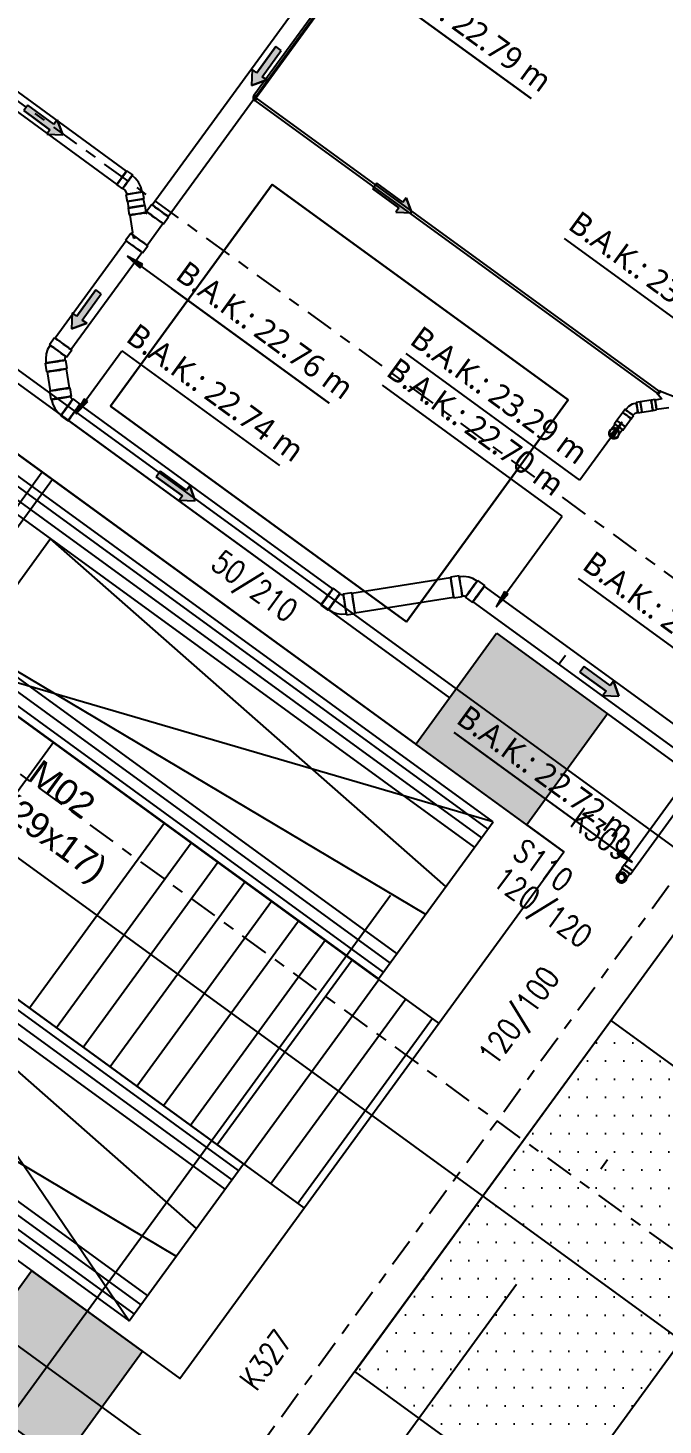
# Model space of a CAD drawing. Header units: millimetres. Extents: x 400382 to 401500, y 4543975 to 4544133.
# Drawn here: x 400768.73 to 400774.28, y 4544101.97 to 4544114.19 of the extents above; entities that cross this region are included whole.
import ezdxf
from ezdxf.enums import TextEntityAlignment as Align

# ---------------------------------------------------------------- set-up
doc = ezdxf.new("R2010")
doc.units = ezdxf.units.MM
for name, pattern in [('AKS', [3, 2.5, -0.25, 0, -0.25]), ('CENTER', [2, 1.25, -0.25, 0.25, -0.25]), ('CONTINU', [0]), ('DASHDOT2', [0.5, 0.25, -0.125, 0, -0.125]), ('HIDDEN', [0.375, 0.25, -0.125]), ('HIDDEN2', [4.7625, 3.175, -1.5875])]:
    doc.linetypes.add(name, pattern=pattern)
for name, color, linetype in [('aks prota', 2, 'AKS'), ('kiriş boyutu prota', 6, 'Continuous'), ('kiriş prota', 6, 'Continuous'), ('kolon prota', 1, 'Continuous'), ('kolon tarama prota', 252, 'Continuous'), ('lkolon prota', 4, 'Continuous'), ('merdiven prota', 2, 'Continuous'), ('PRT-AL-TUNEL_EKSENI', 14, 'DASHDOT2'), ('prt-s-taxis', 7, 'Continuous'), ('skesit prota', 7, 'Continuous'), ('st_s_ölçü', 4, 'Continuous'), ('TARAMA', 8, 'Continuous'), ('temel prota', 6, 'Continuous'), ('tkolon prota', 6, 'Continuous')]:
    doc.layers.add(name, color=color, linetype=linetype)
doc.styles.add('PRT-MI-a_Arial', font='Arial.ttf', dxfattribs={"height": 30})
doc.styles.add('Segoe UI Light_1', font='', dxfattribs={"height": 200})
doc.styles.add('TKIRIS', font='romanstw.shx')
doc.styles.add('tkolon', font='romanstw.shx')
doc.styles.get('Segoe UI Light_1').set_extended_font_data('Segoe UI Light')

# ---------------------------------------------------------------- blocks, each defined once
blk = doc.blocks.new('Flow Direction - Flow Direction _25mm_-1035271-_17_70 m  ARA KAT')
at = {"layer": 'TARAMA'}
blk.add_hatch(color=256, dxfattribs=at).paths.add_polyline_path([(0, 0), (-117, -78), (-117, -30), (-400, -30), (-400, 30), (-117, 30), (-117, 78)], flags=0)
for p, q in [((-117, 30), (-400, 30)), ((-400, 30), (-400, -30)), ((-117, 30), (-400, 30)), ((-400, 30), (-400, -30)), ((0, 0), (-117, 78)), ((-117, 78), (-117, 30)), ((-117, 78), (0, 0)), ((-117, 30), (-117, 78)), ((-117, -78), (0, 0)), ((-117, -78), (0, 0)), ((-400, -30), (-117, -30)), ((-117, -30), (-400, -30)), ((-117, -30), (-117, -78)), ((-117, -30), (-117, -78))]:
    blk.add_line(p, q, dxfattribs=at)
blk = doc.blocks.new('17.60 mekanik')
at = {"layer": 'kolon tarama prota'}
for points in [[(136007.2, 65598), (136018.2, 65587.6), (136020.5, 65590.8)], [(135962.5, 65459.9), (135972.9, 65470.9), (135969.7, 65473.2)], [(136439.9, 65453.3), (136429.5, 65442.3), (136432.7, 65440)], [(136330, 65291.6), (136340.4, 65302.6), (136337.2, 65304.9)], [(136449.4, 65068.3), (136438.4, 65078.7), (136436.1, 65075.5)]]:
    blk.add_hatch(color=256, dxfattribs=at).paths.add_polyline_path(points, flags=0)
for p, q in [((136196.6, 65873.2), (136029.1, 65642.7)), ((136215.7, 65873.5), (136117.8, 65738.7)), ((136119.9, 65737.1), (136217.9, 65871.9)), ((136042.9, 65632.7), (136210.4, 65863.2)), ((136194.8, 65856.3), (136360, 65736.3)), ((136360, 65736.3), (136218.9, 65838.8)), ((136006.6, 65672.4), (135885.6, 65760.3)), ((135877.1, 65748.7), (135998.2, 65660.7)), ((136118.5, 65734.2), (136470.7, 65478.3)), ((136120, 65736.7), (136120.1, 65737)), ((136120.2, 65736.5), (136120, 65736.7)), ((136472.3, 65480.4), (136120.1, 65736.3)), ((136011.9, 65669), (136006.8, 65672.7)), ((136133.7, 65660.7), (135992.7, 65466.6)), ((135992.7, 65466.6), (136133.7, 65660.7)), ((135998, 65660.4), (136003, 65656.8)), ((136392.6, 65472.6), (136133.7, 65660.7)), ((136133.7, 65660.7), (136392.6, 65472.6)), ((136133.7, 65660.7), (136133.7, 65660.7)), ((136020.9, 65654.3), (136006, 65651.9)), ((136006, 65651.9), (136020.9, 65654.3)), ((136006, 65651.9), (136007, 65645.7)), ((136020.3, 65654.2), (136006.6, 65652)), ((136006.6, 65652), (136020.3, 65654.2)), ((136021.9, 65648.1), (136007, 65645.7)), ((136007, 65645.7), (136021.9, 65648.1)), ((136021.5, 65648), (136014.4, 65646.9)), ((136014.4, 65646.9), (136021.5, 65648)), ((136021.9, 65648.1), (136020.9, 65654.3)), ((136022.5, 65642.3), (136021.5, 65648)), ((136014.4, 65646.9), (136007.3, 65645.8)), ((136007.3, 65645.8), (136014.4, 65646.9)), ((136007.3, 65645.8), (136008.2, 65640)), ((136007.9, 65640), (136008.9, 65633.8)), ((136015.3, 65641.2), (136008.2, 65640)), ((136008.2, 65640), (136015.3, 65641.2)), ((136022.5, 65642.3), (136015.3, 65641.2)), ((136015.3, 65641.2), (136022.5, 65642.3)), ((136023.8, 65636.2), (136022.8, 65642.3)), ((136023.4, 65634.6), (136023.2, 65636.1)), ((136024.7, 65636.4), (136023.4, 65634.6)), ((136028.6, 65643), (136024.1, 65636.9)), ((136009.4, 65633.9), (136011.8, 65618.7)), ((136024.5, 65607.5), (136038.3, 65626.6)), ((136038.9, 65626.1), (136043.4, 65632.3)), ((136006.3, 65611.2), (135944.5, 65526.1)), ((136010.3, 65617.8), (136005.8, 65611.6)), ((136011.8, 65618.7), (136010.9, 65617.3)), ((136012.2, 65616.4), (136012.6, 65613.8)), ((136015.1, 65614.2), (136015.1, 65614.3)), ((136526.3, 65514.2), (136389.2, 65613.9)), ((135958.2, 65516.1), (136020.1, 65601.2)), ((136020.6, 65600.9), (136025.1, 65607)), ((136007.2, 65598), (136018.2, 65587.6)), ((136020.5, 65590.8), (136007.2, 65598)), ((136007.2, 65598), (136183.8, 65469.7)), ((136018.2, 65587.6), (136020.5, 65590.8)), ((136183.8, 65469.7), (136046.1, 65569.7)), ((135943.9, 65526.5), (135939.5, 65520.4)), ((135954.3, 65509.6), (135958.8, 65515.8)), ((135962.5, 65459.9), (136002.6, 65515.2)), ((136002.6, 65515.2), (136140.6, 65415)), ((136403.1, 65402.6), (136251.1, 65513)), ((135935.6, 65504.1), (135936.8, 65496.6)), ((135952.9, 65506.9), (135953, 65508.5)), ((135953, 65508.5), (135953.7, 65510)), ((135954.9, 65499.5), (135953.7, 65507)), ((135937.4, 65496.7), (135940.1, 65480)), ((135956.8, 65482.7), (135954.2, 65499.4)), ((135939.4, 65479.9), (135940.6, 65472.4)), ((135958.7, 65475.2), (135957.5, 65482.8)), ((136387.7, 65371.1), (136230.3, 65485.4)), ((136470.4, 65477.8), (136471.2, 65477.2)), ((136471.4, 65477.5), (136474.6, 65473.6)), ((136473.4, 65480.3), (136472.6, 65480.8)), ((136488.2, 65474.3), (136473.2, 65480)), ((135958.5, 65473.6), (135958, 65475.1)), ((135959.7, 65472.4), (135958.5, 65473.6)), ((135966.3, 65468.5), (135960.1, 65473)), ((135969.7, 65473.2), (135962.5, 65459.9)), ((135962.5, 65459.9), (135972.9, 65470.9)), ((136187.2, 65307.2), (135965.9, 65468)), ((135972.9, 65470.9), (135969.7, 65473.2)), ((135992.7, 65466.6), (136251.6, 65278.5)), ((136251.6, 65278.5), (135992.7, 65466.6)), ((135992.7, 65466.6), (135992.7, 65466.6)), ((136251.6, 65278.5), (136392.6, 65472.6)), ((136392.6, 65472.6), (136251.6, 65278.5)), ((136392.6, 65472.6), (136392.6, 65472.6)), ((136442.4, 65464.5), (136440.4, 65461.7)), ((136455.7, 65471.1), (136452.2, 65470.5)), ((136465.2, 65472.5), (136455.7, 65471)), ((136468.6, 65473.1), (136465.2, 65472.6)), ((136466.6, 65463.5), (136470, 65464.1)), ((136474.6, 65473.6), (136468.7, 65472.6)), ((136470, 65464.6), (136480.5, 65466.2)), ((135949.3, 65458.2), (135955.5, 65453.7)), ((135955.9, 65454.2), (136177.2, 65293.4)), ((136439.9, 65453.3), (136403.1, 65402.6)), ((136439.9, 65453.3), (136429.5, 65442.3)), ((136432.7, 65440), (136439.9, 65453.3)), ((136435.2, 65454.6), (136433.2, 65451.8)), ((136440.4, 65461.7), (136435.3, 65454.6)), ((136442.6, 65449.3), (136447.7, 65456.4)), ((136447.8, 65456.3), (136449.8, 65459.1)), ((136453.6, 65461.5), (136457.1, 65462)), ((136457.1, 65462.1), (136466.6, 65463.6)), ((136429.5, 65442.3), (136432.7, 65440)), ((136432.1, 65448), (136432.1, 65448)), ((136440.6, 65446.4), (136442.6, 65449.3)), ((136433.5, 65438.9), (136433.5, 65438.9)), ((136330, 65291.6), (136387.7, 65371.1)), ((136297.6, 65318.6), (136290.1, 65317.4)), ((136193.7, 65303.2), (136187.6, 65307.7)), ((136290.2, 65316.8), (136204, 65303.1)), ((136320, 65310.3), (136313.8, 65314.7)), ((136526.8, 65159.2), (136319.6, 65309.7)), ((136337.2, 65304.9), (136330, 65291.6)), ((136340.4, 65302.6), (136337.2, 65304.9)), ((136552.9, 65206.7), (136402, 65316.4)), ((136176.8, 65292.9), (136183, 65288.4)), ((136194.8, 65301.9), (136193.3, 65302.6)), ((136196.4, 65301.9), (136194.8, 65301.9)), ((136203.9, 65303.8), (136196.3, 65302.6)), ((136206.6, 65286.3), (136292.8, 65300)), ((136292.9, 65299.3), (136300.4, 65300.5)), ((136300.3, 65301.3), (136302, 65301.2)), ((136302, 65301.2), (136303.5, 65300.5)), ((136303, 65299.9), (136309.2, 65295.4)), ((136309.6, 65296), (136516.8, 65145.4)), ((136330, 65291.6), (136340.4, 65302.6)), ((136199.2, 65284.5), (136206.7, 65285.7)), ((136251.6, 65278.5), (136251.6, 65278.5)), ((136293.3, 65181.7), (136439.2, 65075.7)), ((136449.4, 65068.3), (136293.3, 65181.7)), ((136487.5, 65128.3), (136442.3, 65066.1)), ((136449.6, 65060.8), (136494.8, 65123)), ((136438.4, 65078.7), (136436.1, 65075.5)), ((136436.1, 65075.5), (136449.4, 65068.3)), ((136449.4, 65068.3), (136438.4, 65078.7)), ((136442.2, 65066.2), (136440.2, 65063.3)), ((136447.6, 65057.9), (136449.6, 65060.8))]:
    blk.add_line(p, q, dxfattribs=at)
at = {"layer": 'kolon tarama prota', "flags": 128}
for points in [[(136117.6, 65738.8), (136117, 65737.1), (136117, 65736.2)], [(136117, 65736.2), (136117.7, 65734.6), (136118.4, 65734)], [(136020.3, 65654.2), (136019.1, 65658.6), (136017.1, 65662.7), (136014.2, 65666.2), (136011.5, 65668.5)], [(136003.4, 65657.2), (136005.3, 65655.3), (136006.4, 65652.8), (136006.6, 65652)], [(135940.1, 65519.9), (135937.8, 65516.1), (135936.6, 65512.5)], [(135936.6, 65512.5), (135936.1, 65508), (135936.3, 65504.3)], [(135941.3, 65472.5), (135942.5, 65468.2), (135944.2, 65464.8)], [(135944.2, 65464.8), (135946.9, 65461.2), (135949.8, 65458.8)], [(136452.3, 65470), (136448.7, 65469), (136445.5, 65467.1), (136443, 65464.4), (136442.8, 65464.2)], [(136449.4, 65459.4), (136451.2, 65461.1), (136453.5, 65461.9), (136453.6, 65462)], [(136430.4, 65440.1), (136429.1, 65441.6), (136428.7, 65443.6), (136429.2, 65445.4), (136429.5, 65445.9)], [(136429.5, 65445.9), (136429.7, 65446.3), (136430.5, 65447.3), (136431.7, 65449), (136433.2, 65451), (136433.6, 65451.5)], [(136429.5, 65445.9), (136431, 65447.1), (136432.9, 65447.6), (136434.8, 65447), (136435.2, 65446.8)], [(136436.1, 65441.1), (136434.6, 65439.8), (136432.7, 65439.4), (136430.8, 65439.9), (136430.4, 65440.1)], [(136435.2, 65446.8), (136436.4, 65445.3), (136436.9, 65443.4), (136436.4, 65441.5), (136436.1, 65441.1)], [(136440.2, 65446.7), (136438.7, 65444.7), (136437.4, 65442.9), (136436.5, 65441.6), (136436.1, 65441.1), (136436.1, 65441.1)], [(136306, 65317.5), (136301.6, 65318.1), (136297.7, 65317.9)], [(136313.4, 65314.1), (136309.5, 65316.4), (136306, 65317.5)], [(136183.4, 65289), (136187.3, 65286.8), (136190.8, 65285.6)], [(136190.8, 65285.6), (136195.2, 65285), (136199.1, 65285.2)], [(136436.4, 65057.4), (136436.7, 65057.8), (136437.5, 65058.9), (136438.7, 65060.5), (136440.2, 65062.5), (136440.5, 65063)], [(136437.3, 65051.7), (136436.1, 65053.2), (136435.7, 65055.1), (136436.2, 65057), (136436.4, 65057.4)], [(136436.4, 65057.4), (136437.9, 65058.7), (136439.8, 65059.1), (136441.7, 65058.6), (136442.2, 65058.3)], [(136443.1, 65052.6), (136441.6, 65051.3), (136439.7, 65050.9), (136437.8, 65051.4), (136437.3, 65051.7)], [(136442.2, 65058.3), (136443.4, 65056.8), (136443.8, 65054.9), (136443.3, 65053), (136443.1, 65052.6)], [(136447.2, 65058.2), (136445.7, 65056.2), (136444.4, 65054.4), (136443.5, 65053.2), (136443.1, 65052.6), (136443.1, 65052.6)]]:
    blk.add_lwpolyline(points, dxfattribs=at)
at = {"layer": 'kolon tarama prota'}
for centre, radius, start, end in [((136432.8, 65443.5), 4.58, 54, 234), ((136432.8, 65443.5), 4.58, 54, 234), ((136432.8, 65443.5), 4.5, 144, 324), ((136432.8, 65443.5), 4.1, 54, 234), ((136432.8, 65443.5), 4.5, 324, 144), ((136432.8, 65443.5), 4.58, 234, 54), ((136432.8, 65443.5), 4.58, 234, 54), ((136432.8, 65443.5), 4.1, 234, 54), ((136439.8, 65055), 4.58, 54, 234), ((136439.8, 65055), 4.58, 54, 234), ((136439.8, 65055), 4.58, 54, 234), ((136439.8, 65055), 4.58, 54, 234), ((136439.8, 65055), 4.1, 54, 234), ((136439.8, 65055), 4.1, 54, 234), ((136439.8, 65055), 3.43, 144, 324), ((136439.8, 65055), 3.43, 144, 324), ((136439.8, 65055), 3.3, 144, 324), ((136439.8, 65055), 3.02, 54, 234), ((136439.8, 65055), 3.43, 324, 144), ((136439.8, 65055), 3.43, 324, 144), ((136439.8, 65055), 4.58, 234, 54), ((136439.8, 65055), 4.58, 234, 54), ((136439.8, 65055), 4.58, 234, 54), ((136439.8, 65055), 4.58, 234, 54), ((136439.8, 65055), 3.3, 324, 144), ((136439.8, 65055), 4.1, 234, 54), ((136439.8, 65055), 4.1, 234, 54), ((136439.8, 65055), 3.02, 234, 54)]:
    blk.add_arc(centre, radius, start, end, dxfattribs=at)
for centre, major_axis, ratio, start_param, end_param in [((136118.9, 65737.9), (1.23, -0.89), 0.01, 3.1516, 6.293193), ((136118.9, 65737.9), (1.23, -0.89), 0.01, 0.010007, 3.1516), ((136118.9, 65737.9), (1.08, -0.78), 0.01, 3.141593, 4.712389), ((136118.9, 65737.9), (1.08, -0.78), 0.01, 1.570796, 3.141593), ((136119.3, 65735.2), (0.89, 1.23), 0.010008, 6.273186, 9.414779), ((136119.3, 65735.2), (0.89, 1.23), 0.010008, 3.131594, 6.273186), ((136119.3, 65735.2), (0.78, 1.08), 0.009999, 1.570796, 3.141593), ((136119.3, 65735.2), (0.78, 1.08), 0.009999, 3.141593, 4.712389), ((136118.9, 65737.9), (1.08, -0.78), 0.01, 4.712389, 6.283185), ((136118.9, 65737.9), (1.08, -0.78), 0.01, 0, 1.570796), ((136119.3, 65735.2), (0.78, 1.08), 0.009999, 0, 1.570796), ((136119.3, 65735.2), (0.78, 1.08), 0.009999, 4.712389, 6.283185), ((136002.4, 65666.5), (4.44, 6.11), 0.010883, 0.010883, 3.152476), ((136002.4, 65666.5), (4.44, 6.11), 0.010883, 3.152476, 6.294068), ((136002.4, 65666.5), (4.23, 5.82), 0.011055, 0, 1.570796), ((136002.4, 65666.5), (4.23, 5.82), 0.011055, 4.712389, 6.283185), ((136002.4, 65666.5), (4.23, 5.82), 0.011055, 1.570796, 3.141593), ((136002.4, 65666.5), (4.23, 5.82), 0.011055, 3.141593, 4.712389), ((136007.4, 65662.9), (4.44, 6.11), 0.010883, 0.010883, 3.152476), ((136007.4, 65662.9), (4.44, 6.11), 0.010883, 3.152476, 6.294068), ((136007.4, 65662.9), (4.09, 5.63), 0.010883, 0.010883, 3.152476), ((136007.4, 65662.9), (4.09, 5.63), 0.010883, 3.152476, 6.294068), ((136015.3, 65641.2), (7.46, 1.18), 0.009999, 6.279044, 9.420637), ((136015.3, 65641.2), (7.46, 1.18), 0.009999, 3.137452, 6.279044), ((136016.3, 65635), (7.46, 1.18), 0.009999, 6.279044, 9.420637), ((136016.3, 65635), (7.46, 1.18), 0.009999, 3.137452, 6.279044), ((136016.3, 65635), (6.87, 1.09), 0.009999, 3.137452, 6.279044), ((136016.3, 65635), (6.87, 1.09), 0.009999, 6.279044, 9.420637), ((136031.5, 65631.5), (7.41, -5.38), 0.009999, 0.004143, 3.145736), ((136031.5, 65631.5), (-7.41, 5.38), 0.009999, 0.004143, 3.145736), ((136031.5, 65631.5), (-6.81, 4.95), 0.009999, 3.145736, 6.287328), ((136031.5, 65631.5), (6.81, -4.95), 0.009999, 3.145736, 6.287328), ((136036, 65637.7), (7.41, -5.38), 0.009999, 0.004143, 3.145736), ((136036, 65637.7), (-7.41, 5.38), 0.009999, 0.004143, 3.145736), ((136036, 65637.7), (6.88, -5), 0.009999, 1.570796, 3.141593), ((136036, 65637.7), (6.88, -5), 0.009999, 3.141593, 4.712389), ((136036, 65637.7), (6.88, -5), 0.009999, 4.712389, 6.283185), ((136036, 65637.7), (6.88, -5), 0.009999, 0, 1.570796), ((136013.2, 65606.2), (-7.41, 5.38), 0.009999, 3.145736, 6.287328), ((136013.2, 65606.2), (7.41, -5.38), 0.009999, 3.145736, 6.287328), ((136013.2, 65606.2), (6.88, -5), 0.009999, 1.570796, 3.141593), ((136013.2, 65606.2), (6.88, -5), 0.009999, 3.141593, 4.712389), ((136017.7, 65612.4), (-7.41, 5.38), 0.009999, 0.004143, 3.145736), ((136017.7, 65612.4), (7.41, -5.38), 0.009999, 0.004143, 3.145736), ((136017.7, 65612.4), (-6.81, 4.95), 0.009999, 0.004143, 3.145736), ((136017.7, 65612.4), (-6.81, 4.95), 0.009999, 3.145736, 6.287328), ((136019.5, 65614.9), (6.87, 1.09), 0.009999, 2.254376, 3.137452), ((136019.5, 65614.9), (6.87, 1.09), 0.009999, 3.137452, 4.020527), ((136013.2, 65606.2), (6.88, -5), 0.009999, 4.712389, 6.283185), ((136013.2, 65606.2), (6.88, -5), 0.009999, 0, 1.570796), ((135951.4, 65521.1), (7.41, -5.38), 0.009999, 0.004143, 3.145736), ((135951.4, 65521.1), (-7.41, 5.38), 0.009999, 0.004143, 3.145736), ((135951.4, 65521.1), (6.88, -5), 0.009999, 1.570796, 3.141593), ((135951.4, 65521.1), (6.88, -5), 0.009999, 3.141593, 4.712389), ((135946.9, 65515), (-7.41, 5.38), 0.009999, 3.145736, 6.287328), ((135946.9, 65515), (7.41, -5.38), 0.009999, 3.145736, 6.287328), ((135946.9, 65515), (6.81, -4.95), 0.009999, 0.004143, 3.145736), ((135946.9, 65515), (-6.81, 4.95), 0.009999, 0.004143, 3.145736), ((135951.4, 65521.1), (6.88, -5), 0.009999, 4.712389, 6.283185), ((135951.4, 65521.1), (6.88, -5), 0.009999, 0, 1.570796), ((135944.6, 65505.6), (9.04, 1.43), 0.01, 6.279045, 9.420637), ((135944.6, 65505.6), (9.04, 1.43), 0.01, 3.137452, 6.279045), ((135944.6, 65505.6), (8.31, 1.32), 0.01, 3.137452, 6.279045), ((135944.6, 65505.6), (8.31, 1.32), 0.01, 6.279045, 9.420637), ((135945.8, 65498), (9.04, 1.43), 0.01, 6.279045, 9.420637), ((135945.8, 65498), (9.04, 1.43), 0.01, 3.137452, 6.279045), ((135945.8, 65498), (8.4, 1.33), 0.01, 1.570796, 3.141593), ((135945.8, 65498), (8.4, 1.33), 0.01, 3.141593, 4.712389), ((135945.8, 65498), (8.4, 1.33), 0.01, 4.712389, 6.283185), ((135945.8, 65498), (8.4, 1.33), 0.01, 0, 1.570796), ((135948.5, 65481.3), (9.04, 1.43), 0.01, 3.145735, 6.287327), ((135948.5, 65481.3), (9.04, 1.43), 0.01, 0.004142, 3.145735), ((135948.5, 65481.3), (8.4, 1.33), 0.01, 1.570796, 3.141593), ((135948.5, 65481.3), (8.4, 1.33), 0.01, 3.141593, 4.712389), ((135948.5, 65481.3), (8.4, 1.33), 0.01, 0, 1.570796), ((135948.5, 65481.3), (8.4, 1.33), 0.01, 4.712389, 6.283185), ((136471.5, 65479.3), (1.1, 1.52), 0.01, 0.004142, 3.145735), ((136471.5, 65479.3), (1.1, 1.52), 0.01, 3.145735, 6.287327), ((136471.5, 65479.3), (0.78, 1.08), 0.009999, 3.141593, 4.712389), ((136471.5, 65479.3), (0.78, 1.08), 0.009999, 1.570796, 3.141593), ((136472.3, 65478.7), (1.1, 1.52), 0.01, 0.004142, 3.145735), ((136472.3, 65478.7), (1.1, 1.52), 0.01, 3.145735, 6.287327), ((136471.5, 65479.3), (0.78, 1.08), 0.009999, 4.712389, 6.283185), ((136471.5, 65479.3), (0.78, 1.08), 0.009999, 0, 1.570796), ((135949.6, 65473.8), (9.04, 1.43), 0.01, 0.004142, 3.145735), ((135949.6, 65473.8), (9.04, 1.43), 0.01, 3.145735, 6.287327), ((135949.6, 65473.8), (8.31, 1.32), 0.01, 0.004142, 3.145735), ((135949.6, 65473.8), (8.31, 1.32), 0.01, 3.145735, 6.287327), ((135954.7, 65465.6), (5.38, 7.41), 0.01, 3.137451, 6.279043), ((135954.7, 65465.6), (5.38, 7.41), 0.01, 6.279043, 9.420636), ((135954.7, 65465.6), (4.95, 6.81), 0.01, 6.279043, 9.420636), ((135954.7, 65465.6), (4.95, 6.81), 0.01, 3.137451, 6.279043), ((135960.9, 65461.1), (5.38, 7.41), 0.01, 6.279043, 9.420636), ((135960.9, 65461.1), (5.38, 7.41), 0.01, 3.137451, 6.279043), ((135960.9, 65461.1), (5, 6.88), 0.009991, 0, 1.570796), ((135960.9, 65461.1), (5, 6.88), 0.009991, 4.712389, 6.283185), ((136446.1, 65461.8), (-3.7, 2.69), 0.005433, 3.132885, 6.274477), ((136446.1, 65461.8), (3.7, -2.69), 0.005433, 3.132885, 6.274477), ((136446.1, 65461.8), (3.31, -2.41), 0.005433, 6.274477, 9.41607), ((136446.1, 65461.8), (-3.31, 2.41), 0.005433, 6.274477, 9.41607), ((136452.9, 65466), (-0.72, 4.52), 0.009999, 6.280869, 9.422462), ((136452.9, 65466), (-0.72, 4.52), 0.009999, 3.139277, 6.280869), ((136452.9, 65466), (-0.64, 4.05), 0.009999, 6.280869, 9.422462), ((136452.9, 65466), (-0.64, 4.05), 0.009999, 3.139277, 6.280869), ((136456.4, 65466.5), (-0.72, 4.52), 0.009999, 6.280869, 9.422462), ((136456.4, 65466.5), (-0.7, 4.44), 0.009999, 0, 1.570796), ((136456.4, 65466.5), (-0.72, 4.52), 0.009999, 3.139277, 6.280869), ((136456.4, 65466.5), (-0.7, 4.44), 0.009999, 4.712389, 6.283185), ((136456.4, 65466.5), (-0.7, 4.44), 0.009999, 1.570796, 3.141593), ((136456.4, 65466.5), (-0.7, 4.44), 0.009999, 3.141593, 4.712389), ((136465.9, 65468.1), (-0.72, 4.52), 0.009999, 6.279043, 9.420636), ((136465.9, 65468.1), (-0.7, 4.44), 0.009999, 0, 1.570796), ((136465.9, 65468.1), (-0.72, 4.52), 0.009999, 3.13745, 6.279043), ((136465.9, 65468.1), (-0.7, 4.44), 0.009999, 4.712389, 6.283185), ((136465.9, 65468.1), (-0.7, 4.44), 0.009999, 1.570796, 3.141593), ((136465.9, 65468.1), (-0.7, 4.44), 0.009999, 3.141593, 4.712389), ((136469.3, 65468.6), (-0.72, 4.52), 0.009999, 6.279043, 9.420636), ((136469.3, 65468.6), (-0.72, 4.52), 0.009999, 3.13745, 6.279043), ((136469.3, 65468.6), (-0.64, 4.05), 0.009999, 3.13745, 6.279043), ((136469.3, 65468.6), (-0.64, 4.05), 0.009999, 6.279043, 9.420636), ((135960.9, 65461.1), (5, 6.88), 0.009991, 1.570796, 3.141593), ((135960.9, 65461.1), (5, 6.88), 0.009991, 3.141593, 4.712389), ((136436.9, 65449.1), (-3.7, 2.69), 0.005433, 4.712361, 7.853954), ((136436.9, 65449.1), (3.31, -2.41), 0.005433, 1.570769, 4.712361), ((136438.9, 65451.9), (3.7, -2.69), 0.005433, 1.570769, 4.712361), ((136438.9, 65451.9), (-3.64, 2.65), 0.005433, 0, 1.570796), ((136438.9, 65451.9), (-3.64, 2.65), 0.005433, 4.712389, 6.283185), ((136438.9, 65451.9), (-3.64, 2.65), 0.005433, 3.141593, 4.712389), ((136438.9, 65451.9), (3.7, -2.69), 0.005433, 4.712361, 7.853954), ((136438.9, 65451.9), (3.64, -2.65), 0.005433, 4.712389, 6.283185), ((136444.1, 65459), (-3.7, 2.69), 0.005433, 6.274477, 9.41607), ((136444.1, 65459), (-3.64, 2.65), 0.005433, 4.712389, 6.283185), ((136444.1, 65459), (3.64, -2.65), 0.005433, 3.141593, 4.712389), ((136444.1, 65459), (3.7, -2.69), 0.005433, 6.274477, 9.41607), ((136444.1, 65459), (3.64, -2.65), 0.005433, 0, 1.570796), ((136444.1, 65459), (3.64, -2.65), 0.005433, 4.712389, 6.283185), ((136436.9, 65449.1), (3.31, -2.41), 0.005433, 4.712361, 7.853954), ((136436.9, 65449.1), (-3.7, 2.69), 0.005433, 1.570769, 4.712361), ((136291.5, 65308.4), (-1.43, 9.04), 0.009953, 6.278997, 9.42059), ((136291.5, 65308.4), (-1.43, 9.04), 0.009953, 3.137405, 6.278997), ((136299, 65309.6), (-1.43, 9.04), 0.009953, 6.278997, 9.42059), ((136299, 65309.6), (-1.43, 9.04), 0.009953, 3.137405, 6.278997), ((136299, 65309.6), (-1.32, 8.31), 0.009953, 3.137405, 6.278997), ((136299, 65309.6), (-1.32, 8.31), 0.009953, 6.278997, 9.42059), ((136182.2, 65300.3), (5.38, 7.41), 0.009991, 3.145678, 6.28727), ((136182.2, 65300.3), (5.38, 7.41), 0.009991, 0.004085, 3.145678), ((136182.2, 65300.3), (5, 6.88), 0.009991, 0, 1.570796), ((136182.2, 65300.3), (5, 6.88), 0.009991, 4.712389, 6.283185), ((136291.5, 65308.4), (-1.33, 8.4), 0.009953, 0, 1.570796), ((136291.5, 65308.4), (-1.33, 8.4), 0.009953, 4.712389, 6.283185), ((136291.5, 65308.4), (-1.33, 8.4), 0.009953, 1.570796, 3.141593), ((136291.5, 65308.4), (-1.33, 8.4), 0.009953, 3.141593, 4.712389), ((136308.4, 65307.3), (5.38, 7.41), 0.01, 0.004077, 3.145669), ((136308.4, 65307.3), (5.38, 7.41), 0.01, 3.145669, 6.287262), ((136308.4, 65307.3), (4.95, 6.81), 0.01, 0.004077, 3.145669), ((136308.4, 65307.3), (4.95, 6.81), 0.01, 3.145669, 6.287262), ((136314.6, 65302.8), (5.38, 7.41), 0.01, 3.145669, 6.287262), ((136314.6, 65302.8), (5.38, 7.41), 0.01, 0.004077, 3.145669), ((136314.6, 65302.8), (5, 6.88), 0.01, 0, 1.570796), ((136314.6, 65302.8), (5, 6.88), 0.01, 4.712389, 6.283185), ((136182.2, 65300.3), (5, 6.88), 0.009991, 1.570796, 3.141593), ((136182.2, 65300.3), (5, 6.88), 0.009991, 3.141593, 4.712389), ((136188.3, 65295.8), (5.38, 7.41), 0.009991, 0.004085, 3.145678), ((136188.3, 65295.8), (5.38, 7.41), 0.009991, 3.145678, 6.28727), ((136188.3, 65295.8), (4.95, 6.81), 0.009991, 3.145678, 6.28727), ((136188.3, 65295.8), (4.95, 6.81), 0.009991, 0.004085, 3.145678), ((136197.8, 65293.5), (-1.43, 9.04), 0.009953, 3.137417, 6.279009), ((136197.8, 65293.5), (-1.43, 9.04), 0.009953, 6.279009, 9.420602), ((136197.8, 65293.5), (-1.32, 8.31), 0.009953, 3.137417, 6.279009), ((136197.8, 65293.5), (-1.32, 8.31), 0.009953, 6.279009, 9.420602), ((136205.3, 65294.7), (-1.43, 9.04), 0.009953, 6.279009, 9.420602), ((136205.3, 65294.7), (-1.43, 9.04), 0.009953, 3.137417, 6.279009), ((136205.3, 65294.7), (-1.33, 8.4), 0.009953, 0, 1.570796), ((136205.3, 65294.7), (-1.33, 8.4), 0.009953, 4.712389, 6.283185), ((136205.3, 65294.7), (-1.33, 8.4), 0.009953, 1.570796, 3.141593), ((136205.3, 65294.7), (-1.33, 8.4), 0.009953, 3.141593, 4.712389), ((136314.6, 65302.8), (5, 6.88), 0.01, 1.570796, 3.141593), ((136314.6, 65302.8), (5, 6.88), 0.01, 3.141593, 4.712389), ((136443.9, 65060.6), (3.7, -2.69), 0.01, 1.570796, 4.712389), ((136443.9, 65060.6), (3.31, -2.41), 0.01, 1.570796, 4.712389), ((136445.9, 65063.5), (-3.7, 2.69), 0.01, 4.712389, 7.853982), ((136445.9, 65063.5), (3.64, -2.65), 0.01, 1.570796, 3.141593), ((136445.9, 65063.5), (3.64, -2.65), 0.01, 3.141593, 4.712389), ((136443.9, 65060.6), (3.31, -2.41), 0.01, 4.712389, 7.853982), ((136443.9, 65060.6), (3.7, -2.69), 0.01, 4.712389, 7.853982), ((136445.9, 65063.5), (3.64, -2.65), 0.01, 0, 1.570796), ((136445.9, 65063.5), (3.7, -2.69), 0.01, 4.712389, 7.853982), ((136445.9, 65063.5), (3.64, -2.65), 0.01, 4.712389, 6.283185)]:
    blk.add_ellipse(centre, major_axis=major_axis, ratio=ratio, start_param=start_param, end_param=end_param, dxfattribs=at)
for p, xscale, yscale, zscale, rotation in [((136115.7, 65747.3), 0.09999999999999999, 0.09999999999999999, 0.09999999999999999, 234), ((135950.8, 65704), 0.1, 0.1, 0.1, 323.999999999999), ((136255.8, 65636.1), 0.1, 0.1, 0.1, 323.999999999999), ((135958.7, 65534.3), 0.1, 0.1, 0.1, 233.9999999999994), ((136067, 65384), 0.1, 0.1, 0.1, 323.999999999999), ((136437.4, 65213.6), 0.1, 0.1, 0.1, 323.999999999999)]:
    blk.add_blockref('Flow Direction - Flow Direction _25mm_-1035271-_17_70 m  ARA KAT', p, dxfattribs=dict(at, xscale=xscale, yscale=yscale, zscale=zscale, rotation=rotation))
at = {"layer": 'kolon tarama prota', "char_height": 20, "attachment_point": 1, "rotation": 324, "line_spacing_factor": 1.142579, "style": 'Segoe UI Light_1'}
for s, insert, width in [('B.A.K.: 22.79 m', (136232.8, 65864), 212.654), ('B.A.K.: 23.27 m', (136403, 65639.1), 212.654), ('B.A.K.: 22.76 m', (136060, 65595), 212.654), ('B.A.K.: 22.74 m', (136016.8, 65540.3), 213.157), ('B.A.K.: 23.29 m', (136264.8, 65538.4), 213.157), ('B.A.K.: 22.70 m', (136244.2, 65510.7), 212.654), ('B.A.K.: 22.68 m', (136415.7, 65341.7), 213.157), ('B.A.K.: 22.72 m', (136305.8, 65206.9), 212.654)]:
    blk.add_mtext(s, dxfattribs=dict(at, insert=insert, width=width))
blk = doc.blocks.new('yürüyen mer 2')
at = {"color": 253}
blk.add_lwpolyline([(52651, 3429.1), (52651, 3599.1)], dxfattribs=at)
at = {"layer": 'st_s_ölçü', "color": 252, "ltscale": 0.1}
blk.add_line((53451.2, 3599.1), (53451.2, 3429.1), dxfattribs=at)
for points in [[(52651, 3599.1), (53472.2, 3599.1), (53472.2, 3429.1), (52651, 3429.1)], [(53349.5, 3599.1), (53349.5, 3591.6)], [(52651, 3591.6), (53396.5, 3591.6), (53396.5, 3581.8), (52651, 3581.8)], [(52651, 3571.6), (53349.5, 3571.6), (53349.5, 3581.8)], [(52651, 3529.1), (53109.3, 3571.6), (53109.3, 3456.6), (52651, 3499.1)], [(52651, 3456.6), (53349.5, 3456.6), (53349.5, 3446.3)], [(52651, 3436.6), (53396.5, 3436.6), (53396.5, 3446.3), (52651, 3446.3)], [(53349.5, 3429.1), (53349.5, 3436.6)]]:
    blk.add_lwpolyline(points, dxfattribs=at)
blk = doc.blocks.new('Stair_Anotation')
at = {"color": 0, "style": 'PRT-MI-a_Arial'}
blk.add_attdef('M.ADI', text='', height=0.2, dxfattribs=at).set_placement((0, 0), align=Align.BOTTOM_CENTER)
blk.add_attdef('BAS.SAYI-(EN-RIHT)', text='', height=0.2, dxfattribs=at).set_placement((0, -0.08), align=Align.TOP_CENTER)

msp = doc.modelspace()

# ---------------------------------------------------------------- hatches: boundary and pattern name
at = {"layer": 'kolon tarama prota'}
h = msp.add_hatch(color=256, dxfattribs=at)
h.dxf.hatch_style = 1
h.paths.add_polyline_path([(400772.824, 4544108.897), (400773.794, 4544108.19), (400773.087, 4544107.22), (400772.118, 4544107.927)])
h = msp.add_hatch(dxfattribs=at)
h.set_pattern_fill('DOTS', color=2, scale=0.1, angle=-0.0715)
h.set_pattern_definition([(359.928458, (399708.95567, 4543657.53933), (0.07957316, 0.158650765), [0, -0.15875])])
h.paths.add_polyline_path([(400775.559, 4544104.245), (400773.822, 4544105.51), (400771.585, 4544102.439), (400773.322, 4544101.173)])
h = msp.add_hatch(color=256, dxfattribs=at)
h.dxf.hatch_style = 1
h.paths.add_polyline_path([(400768.761, 4544103.32), (400769.731, 4544102.613), (400769.025, 4544101.643), (400768.055, 4544102.35)])

# ---------------------------------------------------------------- linework, layer by layer
at = {"layer": 'aks prota', "ltscale": 10}
for p, q in [((400751.922, 4544090.224), (400779.419, 4544127.971)), ((400751.922, 4544090.224), (400779.419, 4544127.971)), ((400757.176, 4544086.397), (400784.673, 4544124.143)), ((400757.176, 4544086.397), (400784.673, 4544124.143)), ((400834.128, 4544063.498), (400758.693, 4544118.449)), ((400828.258, 4544063.505), (400756.661, 4544115.66)), ((400828.258, 4544063.505), (400756.661, 4544115.66)), ((400822.389, 4544063.512), (400754.63, 4544112.871))]:
    msp.add_line(p, q, dxfattribs=at)
at = {"layer": 'kiriş prota'}
msp.add_line((400768.854, 4544110.304), (400765.498, 4544105.697), dxfattribs=at)
at = {"layer": 'kiriş prota', "linetype": 'HIDDEN2'}
msp.add_line((400768.942, 4544110.24), (400765.586, 4544105.633), dxfattribs=at)
at = {"layer": 'kiriş prota'}
msp.add_lwpolyline([(400766.362, 4544112.12), (400765.271, 4544110.622), (400765.725, 4544110.291), (400764.547, 4544108.675), (400764.093, 4544109.005), (400763.006, 4544107.513), (400770.055, 4544102.378), (400773.411, 4544106.985)], close=True, dxfattribs=at)
for points in [[(400768.128, 4544111.452), (400772.412, 4544108.331)], [(400767.834, 4544111.048), (400772.118, 4544107.927)], [(400772.32, 4544105.487), (400765.725, 4544110.291)], [(400771.142, 4544103.871), (400764.547, 4544108.675)], [(400773.794, 4544108.19), (400778.481, 4544104.774)], [(400773.087, 4544107.22), (400773.411, 4544106.985)], [(400771.024, 4544101.671), (400774.382, 4544106.277)]]:
    msp.add_lwpolyline(points, dxfattribs=at)
at = {"layer": 'kolon prota', "color": 1}
for points in [[(400772.824, 4544108.897), (400773.794, 4544108.19), (400773.087, 4544107.22), (400772.118, 4544107.927)], [(400768.761, 4544103.32), (400769.731, 4544102.613), (400769.025, 4544101.643), (400768.055, 4544102.35)]]:
    msp.add_lwpolyline(points, close=True, dxfattribs=at)
at = {"layer": 'merdiven prota', "color": 4}
msp.add_lwpolyline([(400772.792, 4544107.246), (400765.138, 4544109.485), (400769.613, 4544102.881)], dxfattribs=at)
at = {"layer": 'merdiven prota', "linetype": 'HIDDEN', "ltscale": 10}
for points in [[(400767.773, 4544106.325), (400768.95, 4544107.942)], [(400768.742, 4544105.619), (400769.92, 4544107.235)], [(400768.977, 4544105.448), (400770.154, 4544107.064)], [(400769.211, 4544105.277), (400770.389, 4544106.894)], [(400769.446, 4544105.106), (400770.623, 4544106.723)], [(400769.68, 4544104.936), (400770.858, 4544106.552)], [(400769.914, 4544104.765), (400771.092, 4544106.381)], [(400770.149, 4544104.594), (400771.326, 4544106.211)], [(400770.383, 4544104.423), (400771.561, 4544106.04)], [(400770.618, 4544104.253), (400771.795, 4544105.869)], [(400770.852, 4544104.082), (400772.03, 4544105.698)], [(400771.086, 4544103.911), (400772.264, 4544105.528)]]:
    msp.add_lwpolyline(points, dxfattribs=at)
at = {"layer": 'PRT-AL-TUNEL_EKSENI', "ltscale": 10}
msp.add_line((400759.515, 4544084.693), (400787.012, 4544122.44), dxfattribs=at)
at = {"layer": 'skesit prota', "linetype": 'CENTER', "ltscale": 0.2}
for points in [[(400788.902, 4544126.693), (400759.924, 4544086.914), (400712.323, 4544086.973)], [(400758.282, 4544121.096), (400795.013, 4544094.34)], [(400755.487, 4544117.26), (400803.763, 4544082.093)], [(400755.487, 4544117.26), (400803.763, 4544082.093)]]:
    msp.add_lwpolyline(points, dxfattribs=at)
at = {"layer": 'temel prota'}
msp.add_lwpolyline([(400773.822, 4544105.51), (400775.559, 4544104.245), (400773.322, 4544101.173), (400771.584, 4544102.438)], close=True, dxfattribs=at)

# ---------------------------------------------------------------- block references
at = {"layer": 'merdiven prota', "xscale": 0.01, "yscale": 0.01, "zscale": 0.01, "rotation": 359.9284577011093}
msp.add_blockref('17.60 mekanik', (399408.706, 4543457.914), dxfattribs=at)
at = {"layer": 'prt-s-taxis'}
ref = msp.add_blockref('Stair_Anotation', (400768.929, 4544107.382), dxfattribs=dict(at, xscale=-1.125, yscale=1.125, zscale=1.125, rotation=323.9284576664749))
ref.add_attrib('M.ADI', 'M02', dxfattribs={"layer": '0', "color": 0, "height": 0.225, "rotation": 323.9285, "style": 'PRT-MI-a_Arial'}).set_placement((400768.922, 4544107.387), align=Align.BOTTOM_CENTER)
ref.add_attrib('BAS.SAYI-(EN-RIHT)', '87(29x17)', dxfattribs={"layer": '0', "color": 0, "height": 0.225, "rotation": 323.9285, "style": 'PRT-MI-a_Arial'}).set_placement((400768.875, 4544107.31), align=Align.TOP_CENTER)
at = {"layer": 'st_s_ölçü', "linetype": 'CONTINU', "xscale": -0.009999999999999997, "yscale": 0.01, "zscale": 0.01, "rotation": 323.9284577011256}
for p in [(401177.17, 4543768.149), (401174.991, 4543765.159)]:
    msp.add_blockref('yürüyen mer 2', p, dxfattribs=at)

# ---------------------------------------------------------------- texts
at = {"layer": 'kiriş boyutu prota', "ltscale": 0.05, "style": 'TKIRIS', "width": 0.8}
for s, rotation, p in [('50/210', 323.9285, (400771.048, 4544109.063)), ('120/100', 53.9285, (400773.304, 4544105.944))]:
    msp.add_text(s, height=0.2, rotation=rotation, dxfattribs=at).set_placement(p, align=Align.MIDDLE_RIGHT)
at = {"layer": 'kiriş prota', "ltscale": 0.05, "style": 'TKIRIS', "width": 0.8}
for s, rotation, p in [('K309', 323.9285, (400773.512, 4544107.301)), ('K327', 53.9285, (400770.644, 4544102.316))]:
    msp.add_text(s, height=0.2, rotation=rotation, dxfattribs=at).set_placement(p, align=Align.MIDDLE_LEFT)
at = {"layer": 'lkolon prota', "style": 'tkolon', "width": 0.8}
msp.add_text('120/120', height=0.2, rotation=323.9285, dxfattribs=at).set_placement((400772.774, 4544106.705))
at = {"layer": 'tkolon prota', "style": 'tkolon', "width": 0.8}
msp.add_text('S110', height=0.2, rotation=323.9285, dxfattribs=at).set_placement((400772.951, 4544106.947))

doc.saveas('drawing.dxf')
